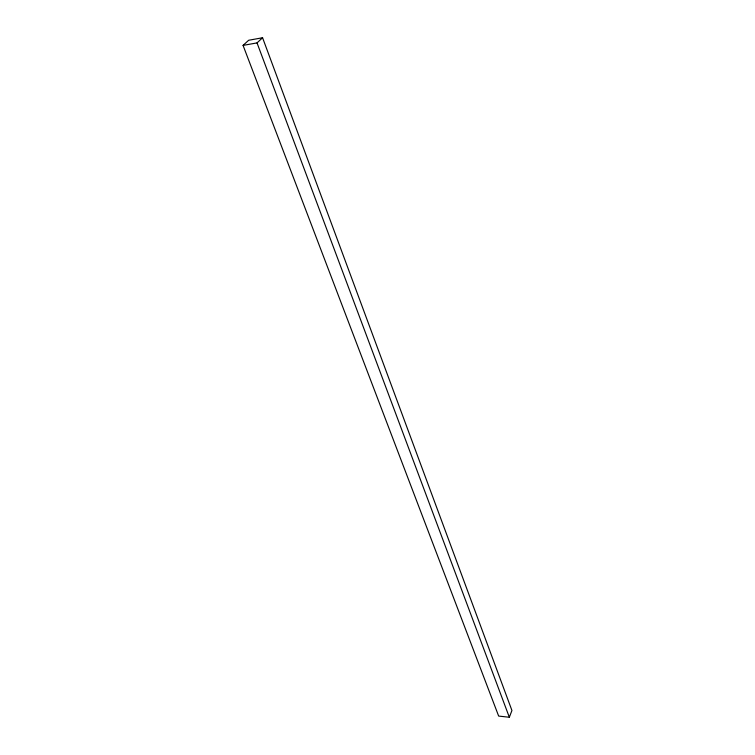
<?xml version="1.0" encoding="UTF-8"?>
<svg xmlns="http://www.w3.org/2000/svg" width="755" height="755" viewBox="0 0 755 755"><rect width="100%" height="100%" fill="white"/><g stroke="black" fill="none" stroke-linecap="round" stroke-linejoin="round"><path stroke-width="1.13" d="M509.332 717.25L511.937 710.493L262.57 37.75L248.659 40.26L243.063 45.394L498.659 716.08L509.332 717.25L257.03 42.903L262.57 37.75M243.063 45.394L257.03 42.903"/></g></svg>
